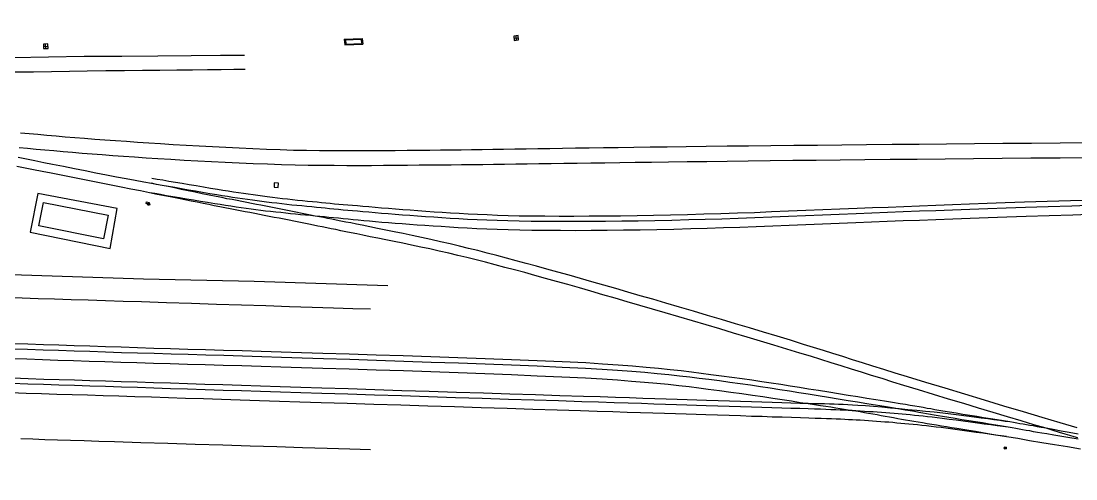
# Model space of a CAD drawing. Header units: metres. Extents: x 320405 to 332543, y 7395686 to 7410003.
# Drawn here: x 326691.7 to 326812, y 7397348.2 to 7397400.5 of the extents above; entities that cross this region are included whole.
import ezdxf

# ---------------------------------------------------------------- set-up
doc = ezdxf.new("R2010")
doc.units = ezdxf.units.M
doc.header["$LTSCALE"] = 10
doc.header["$MEASUREMENT"] = 0
doc.linetypes.add('CONTINUO', pattern=[0])
for name, color, linetype in [('T-ALAMBRADO', 30, 'CERCA_ALA'), ('T-ALVENARIA', 45, 'CONTINUO'), ('T-AMV', 20, 'CONTINUO'), ('T-GRELHA', 252, 'CONTINUO'), ('T-PONTE', 252, 'CONTINUO'), ('T-TRILHO', 20, 'CONTINUO')]:
    doc.layers.add(name, color=color, linetype=linetype)
doc.styles.get("Standard").update_dxf_attribs({"font": 'arial.ttf'})
doc.linetypes.add('CERCA_ALA', pattern='A,0.5,-0.1,["XX",Standard,S=0.1,R=0,X=-0.1,Y=-0.05],0', length=0.6)

# ---------------------------------------------------------------- blocks, each defined once
blk = doc.blocks.new('SIMB_CIRCULO')
at = {"color": 0, "linetype": 'Continuous'}
blk.add_circle((0, 0), 0.25, dxfattribs=at)
at = {"color": 0}
blk.add_point((0, 0), dxfattribs=at)
for tag in ['desc:', 'cota:', 'pto:']:
    blk.add_attdef(tag, (0, 0), '', height=1)
blk = doc.blocks.new('topografia ÁGUA BRANCA - LAPA_X')
at = {"layer": 'T-ALAMBRADO', "linetype": 'CONTINUO', "ltscale": 5, "flags": 128}
blk.add_lwpolyline([(154050.53, 253222.51), (154059.67, 253220.67), (154060.48, 253225.25), (154051.4, 253226.95)], close=True, dxfattribs=at)
blk.add_lwpolyline([(154091.36, 253216.46), (154076.13, 253216.96), (154063.49, 253217.17), (154043.72, 253217.81), (154025.13, 253218.35), (154002.78, 253219.05), (153957.52, 253219.72), (153947.61, 253220.01), (153937.26, 253220.19), (153935.28, 253220.4), (153925.23, 253220.7), (153919.02, 253220.81), (153917.03, 253220.87), (153906.98, 253221.25), (153897.14, 253221.51), (153888.17, 253221.83), (153881.13, 253221.88)], dxfattribs=at)
at = {"layer": 'T-ALVENARIA', "ltscale": 5}
blk.add_lwpolyline([(154051.53, 253223.25), (154052.06, 253225.92), (154059.45, 253224.47), (154058.93, 253221.79)], close=True, dxfattribs=at)
at = {"layer": 'T-AMV'}
blk.add_lwpolyline([(154063.81, 253226.02), (154064.11, 253225.94), (154064.05, 253225.74), (154063.76, 253225.82)], close=True, dxfattribs=at)
at = {"layer": 'T-GRELHA', "ltscale": 5}
for points in [[(154105.74, 253244.52), (154106.22, 253244.57), (154106.18, 253245.06), (154105.69, 253245.01)], [(154052.04, 253243.48), (154052.55, 253243.5), (154052.53, 253244.01), (154052.02, 253243.99)], [(154078.38, 253227.71), (154078.85, 253227.69), (154078.87, 253228.19), (154078.39, 253228.2)]]:
    blk.add_lwpolyline(points, close=True, dxfattribs=at)
for points in [[(154105.94, 253245.03), (154105.98, 253244.55)], [(154052.03, 253243.73), (154052.54, 253243.76)], [(154052.3, 253243.49), (154052.27, 253244)], [(154105.71, 253244.77), (154106.2, 253244.81)]]:
    blk.add_lwpolyline(points, dxfattribs=at)
at = {"layer": 'T-PONTE', "ltscale": 5}
for points in [[(154086.35, 253244.62), (154088.4, 253244.72)], [(154086.35, 253244.62), (154086.41, 253243.96)], [(154086.41, 253243.96), (154088.46, 253244.06)], [(154086.48, 253244.53), (154088.29, 253244.61)], [(154086.48, 253244.53), (154086.52, 253244.07)], [(154086.52, 253244.07), (154088.33, 253244.15)], [(154088.29, 253244.61), (154088.33, 253244.15)], [(154088.4, 253244.72), (154088.46, 253244.06)]]:
    blk.add_lwpolyline(points, dxfattribs=at)
at = {"layer": 'T-TRILHO', "ltscale": 5}
blk.add_lwpolyline([(153984.21, 253211.1, -0.000109), (153980.84, 253211.19, -0.000808), (153980.39, 253211.2, -0.000011), (153959.26, 253211.82, 0.00007), (153955.93, 253211.92, 0.000025), (153952.51, 253212.02, -0.000084), (153949.1, 253212.12, -0.000805), (153943.56, 253212.29, 0.000371), (153931.55, 253212.67, 0.000515), (153921.32, 253212.97, -0.00049), (153911.09, 253213.28, -0.001645)], format="xyb", dxfattribs=at)
for points in [[(154049.14, 253231.08), (154050.09, 253230.89), (154051.07, 253230.7), (154052.07, 253230.5), (154053.09, 253230.3), (154054.32, 253230.05), (154055.57, 253229.81), (154056.81, 253229.57), (154058.03, 253229.33), (154059.23, 253229.1), (154060.39, 253228.88), (154061.49, 253228.67), (154062.53, 253228.47), (154063.49, 253228.29), (154064.36, 253228.13)], [(154048.54, 253242.46), (154052.61, 253242.53), (154056.65, 253242.61), (154060.96, 253242.65), (154065.07, 253242.69), (154068.86, 253242.73), (154072.21, 253242.76), (154074.98, 253242.78)], [(154075.03, 253241.13), (154073.75, 253241.12), (154072.32, 253241.1), (154070.74, 253241.08), (154069.04, 253241.06), (154067.23, 253241.04), (154065.32, 253241.02), (154063.33, 253241), (154061.27, 253240.97), (154059.16, 253240.95), (154057, 253240.92), (154054.98, 253240.88), (154052.93, 253240.84), (154050.87, 253240.8), (154048.81, 253240.77)], [(154171.35, 253232.93), (154168.07, 253232.9), (154164.79, 253232.87), (154161.54, 253232.83), (154158.31, 253232.8), (154155.12, 253232.77), (154151.98, 253232.73), (154148.9, 253232.7), (154145.99, 253232.67), (154143.14, 253232.64), (154140.37, 253232.6), (154137.67, 253232.57), (154135.05, 253232.54), (154132.51, 253232.5), (154130.06, 253232.47), (154127.69, 253232.44), (154125.41, 253232.41), (154123.23, 253232.38), (154121.28, 253232.35), (154119.42, 253232.32), (154117.65, 253232.29), (154115.95, 253232.27), (154114.33, 253232.24), (154112.77, 253232.21), (154111.28, 253232.19), (154109.84, 253232.16), (154108.46, 253232.14), (154107.12, 253232.12), (154105.82, 253232.09), (154104.56, 253232.07), (154103.32, 253232.05), (154102.11, 253232.03), (154100.91, 253232.01), (154099.72, 253231.99), (154098.53, 253231.98), (154097.34, 253231.96), (154096.14, 253231.95), (154094.93, 253231.93), (154093.57, 253231.92), (154092.19, 253231.9), (154090.79, 253231.89), (154089.37, 253231.88), (154087.94, 253231.87), (154086.5, 253231.87), (154085.04, 253231.87), (154083.56, 253231.88), (154082.08, 253231.9), (154080.59, 253231.92), (154079.04, 253231.97), (154077.49, 253232.02), (154075.94, 253232.08), (154074.39, 253232.15), (154072.85, 253232.22), (154071.32, 253232.29), (154069.81, 253232.37), (154068.32, 253232.46), (154066.85, 253232.54), (154065.41, 253232.63), (154064.08, 253232.71), (154062.78, 253232.79), (154061.51, 253232.88), (154060.27, 253232.96), (154059.06, 253233.05), (154057.89, 253233.13), (154056.74, 253233.22), (154055.62, 253233.31), (154054.53, 253233.39), (154053.47, 253233.48), (154052.42, 253233.57), (154051.39, 253233.66), (154050.4, 253233.74), (154049.43, 253233.83)], [(154049.25, 253232.2), (154050.21, 253232.11), (154051.19, 253232.02), (154052.2, 253231.93), (154053.24, 253231.84), (154054.28, 253231.75), (154055.35, 253231.66), (154056.45, 253231.57), (154057.59, 253231.48), (154058.75, 253231.39), (154059.95, 253231.31), (154061.18, 253231.22), (154062.45, 253231.13), (154063.76, 253231.05), (154065.1, 253230.97), (154066.58, 253230.88), (154068.1, 253230.79), (154069.65, 253230.71), (154071.21, 253230.63), (154072.8, 253230.56), (154074.39, 253230.49), (154075.99, 253230.42), (154077.6, 253230.36), (154079.2, 253230.31), (154080.78, 253230.26), (154082.27, 253230.24), (154083.75, 253230.22), (154085.21, 253230.22), (154086.65, 253230.21), (154088.07, 253230.21), (154089.48, 253230.22), (154090.87, 253230.23), (154092.25, 253230.24), (154093.6, 253230.26), (154094.94, 253230.28), (154096.16, 253230.29), (154097.37, 253230.3), (154098.57, 253230.31), (154099.77, 253230.33), (154100.97, 253230.34), (154102.18, 253230.36), (154103.41, 253230.38), (154104.66, 253230.39), (154105.94, 253230.41), (154107.24, 253230.43), (154108.6, 253230.46), (154109.99, 253230.48), (154111.44, 253230.5), (154112.94, 253230.52), (154114.5, 253230.55), (154116.12, 253230.57), (154117.82, 253230.6), (154119.59, 253230.63), (154121.44, 253230.66), (154123.38, 253230.69), (154125.52, 253230.72), (154127.76, 253230.75), (154130.08, 253230.78), (154132.49, 253230.82), (154134.98, 253230.85), (154137.56, 253230.89), (154140.22, 253230.92), (154142.96, 253230.96), (154145.77, 253230.99), (154148.66, 253231.03), (154151.77, 253231.06), (154154.95, 253231.1), (154158.18, 253231.13), (154161.45, 253231.17), (154164.75, 253231.2), (154168.08, 253231.23), (154171.42, 253231.27)], [(154170.17, 253199.25), (154169.74, 253199.38), (154169.25, 253199.53), (154168.7, 253199.69), (154168.06, 253199.88), (154167.34, 253200.1), (154166.52, 253200.35), (154165.14, 253200.76), (154163.67, 253201.2), (154162.11, 253201.66), (154160.49, 253202.15), (154158.82, 253202.65), (154157.12, 253203.16), (154155.4, 253203.67), (154153.67, 253204.19), (154151.96, 253204.7), (154150.28, 253205.21), (154149.02, 253205.6), (154147.8, 253205.98), (154146.61, 253206.35), (154145.44, 253206.71), (154144.29, 253207.07), (154143.13, 253207.43), (154141.97, 253207.79), (154140.81, 253208.15), (154139.62, 253208.52), (154138.4, 253208.89), (154136.94, 253209.33), (154135.44, 253209.78), (154133.92, 253210.24), (154132.38, 253210.7), (154130.83, 253211.16), (154129.27, 253211.62), (154127.7, 253212.08), (154126.14, 253212.55), (154124.58, 253213), (154123.03, 253213.45), (154121.57, 253213.88), (154120.13, 253214.3), (154118.71, 253214.71), (154117.31, 253215.12), (154115.92, 253215.51), (154114.56, 253215.9), (154113.23, 253216.28), (154111.91, 253216.65), (154110.62, 253217.01), (154109.36, 253217.36), (154108.16, 253217.69), (154106.99, 253218.01), (154105.84, 253218.31), (154104.71, 253218.61), (154103.6, 253218.9), (154102.52, 253219.18), (154101.45, 253219.45), (154100.39, 253219.71), (154099.35, 253219.97), (154098.33, 253220.21), (154097.24, 253220.45), (154096.17, 253220.69), (154095.12, 253220.91), (154094.08, 253221.13), (154093.07, 253221.34), (154092.09, 253221.54), (154091.14, 253221.73), (154090.22, 253221.91), (154089.34, 253222.08), (154088.49, 253222.25), (154087.81, 253222.39), (154087.17, 253222.52), (154086.56, 253222.64), (154085.98, 253222.76), (154085.43, 253222.88), (154084.9, 253222.98), (154084.38, 253223.09), (154083.88, 253223.19), (154083.38, 253223.29), (154082.89, 253223.39), (154082.33, 253223.5), (154081.77, 253223.61), (154081.2, 253223.72), (154080.64, 253223.83), (154080.08, 253223.94), (154079.51, 253224.05), (154078.95, 253224.16), (154078.38, 253224.27), (154077.82, 253224.38), (154077.25, 253224.49), (154076.71, 253224.59), (154076.17, 253224.7), (154075.62, 253224.8), (154075.07, 253224.91), (154074.51, 253225.02), (154073.94, 253225.12), (154073.36, 253225.24), (154072.77, 253225.35), (154072.17, 253225.47), (154071.55, 253225.59), (154070.92, 253225.71), (154070.28, 253225.84), (154069.61, 253225.97), (154068.92, 253226.1), (154068.2, 253226.24), (154067.46, 253226.39), (154066.69, 253226.54), (154065.88, 253226.7), (154065.04, 253226.87), (154064.17, 253227.04), (154063.11, 253227.25), (154062.03, 253227.46), (154060.92, 253227.68), (154059.79, 253227.9), (154058.65, 253228.12), (154057.5, 253228.35), (154056.34, 253228.58), (154055.19, 253228.8), (154054.05, 253229.03), (154052.93, 253229.25), (154051.91, 253229.45), (154050.91, 253229.65), (154049.94, 253229.84), (154048.99, 253230.03)], [(154064.36, 253228.13), (154064.96, 253228.03), (154065.6, 253227.92), (154066.3, 253227.8), (154067.03, 253227.68), (154067.8, 253227.55), (154068.59, 253227.41), (154069.4, 253227.27), (154070.21, 253227.13), (154071.02, 253226.99), (154071.82, 253226.86), (154072.44, 253226.76), (154073.05, 253226.67), (154073.64, 253226.58), (154074.21, 253226.49), (154074.78, 253226.41), (154075.34, 253226.33), (154075.89, 253226.25), (154076.44, 253226.18), (154076.98, 253226.11), (154077.52, 253226.04), (154078.1, 253225.97), (154078.68, 253225.91), (154079.25, 253225.84), (154079.83, 253225.78), (154080.4, 253225.72), (154080.97, 253225.67), (154081.54, 253225.61), (154082.11, 253225.56), (154082.67, 253225.5), (154083.23, 253225.45), (154083.73, 253225.4), (154084.22, 253225.35), (154084.71, 253225.3), (154085.21, 253225.26), (154085.72, 253225.21), (154086.24, 253225.16), (154086.78, 253225.11), (154087.34, 253225.07), (154087.91, 253225.02), (154088.51, 253224.97), (154089.19, 253224.91), (154089.9, 253224.84), (154090.64, 253224.78), (154091.4, 253224.72), (154092.2, 253224.66), (154093.02, 253224.59), (154093.87, 253224.53), (154094.76, 253224.47), (154095.67, 253224.41), (154096.61, 253224.35), (154097.52, 253224.29), (154098.47, 253224.23), (154099.45, 253224.17), (154100.47, 253224.12), (154101.55, 253224.07), (154102.67, 253224.02), (154103.84, 253223.98), (154105.07, 253223.95), (154106.36, 253223.92), (154107.72, 253223.89), (154109.3, 253223.88), (154110.95, 253223.88), (154112.65, 253223.89), (154114.41, 253223.9), (154116.21, 253223.91), (154118.05, 253223.94), (154119.92, 253223.96), (154121.83, 253224), (154123.76, 253224.04), (154125.7, 253224.09), (154127.58, 253224.15), (154129.46, 253224.21), (154131.36, 253224.28), (154133.26, 253224.36), (154135.18, 253224.43), (154137.1, 253224.51), (154139.02, 253224.59), (154140.95, 253224.68), (154142.88, 253224.76), (154144.82, 253224.84), (154146.6, 253224.92), (154148.38, 253224.99), (154150.19, 253225.06), (154152.02, 253225.13), (154153.89, 253225.2), (154155.81, 253225.28), (154157.78, 253225.35), (154159.82, 253225.42), (154161.93, 253225.5), (154164.12, 253225.57), (154166.73, 253225.67), (154169.41, 253225.76), (154172.17, 253225.85)], [(154170.08, 253200.4), (154168.13, 253200.98), (154166.07, 253201.59), (154163.93, 253202.23), (154161.72, 253202.88), (154159.48, 253203.55), (154157.23, 253204.22), (154155, 253204.89), (154152.81, 253205.55), (154150.69, 253206.18), (154149.3, 253206.61), (154147.99, 253207.02), (154146.75, 253207.41), (154145.56, 253207.78), (154144.42, 253208.14), (154143.3, 253208.49), (154142.19, 253208.84), (154141.09, 253209.18), (154139.97, 253209.53), (154138.83, 253209.88), (154137.33, 253210.34), (154135.8, 253210.8), (154134.24, 253211.27), (154132.66, 253211.74), (154131.07, 253212.21), (154129.46, 253212.69), (154127.86, 253213.16), (154126.26, 253213.63), (154124.67, 253214.1), (154123.09, 253214.56), (154121.63, 253214.99), (154120.19, 253215.4), (154118.78, 253215.81), (154117.39, 253216.21), (154116.02, 253216.6), (154114.67, 253216.99), (154113.35, 253217.36), (154112.05, 253217.72), (154110.78, 253218.07), (154109.53, 253218.42), (154108.34, 253218.74), (154107.17, 253219.06), (154106.03, 253219.37), (154104.9, 253219.67), (154103.8, 253219.95), (154102.71, 253220.23), (154101.63, 253220.51), (154100.57, 253220.77), (154099.53, 253221.02), (154098.49, 253221.27), (154097.38, 253221.52), (154096.28, 253221.76), (154095.2, 253222), (154094.14, 253222.22), (154093.11, 253222.44), (154092.1, 253222.64), (154091.13, 253222.84), (154090.19, 253223.03), (154089.29, 253223.21), (154088.43, 253223.38), (154087.77, 253223.51), (154087.15, 253223.64), (154086.56, 253223.75), (154086.01, 253223.86), (154085.48, 253223.96), (154084.98, 253224.06), (154084.49, 253224.16), (154084.02, 253224.25), (154083.55, 253224.34), (154083.08, 253224.43), (154082.53, 253224.54), (154081.96, 253224.65), (154081.4, 253224.76), (154080.84, 253224.87), (154080.27, 253224.98), (154079.7, 253225.09), (154079.13, 253225.2), (154078.56, 253225.32), (154077.99, 253225.43), (154077.42, 253225.54), (154076.88, 253225.64), (154076.35, 253225.74), (154075.8, 253225.85), (154075.26, 253225.95), (154074.71, 253226.06), (154074.15, 253226.17), (154073.58, 253226.28), (154072.99, 253226.39), (154072.39, 253226.51), (154071.78, 253226.63), (154070.98, 253226.79), (154070.18, 253226.95), (154069.37, 253227.12), (154068.57, 253227.28), (154067.78, 253227.44), (154067.02, 253227.6), (154066.29, 253227.75), (154065.6, 253227.89), (154064.95, 253228.01), (154064.36, 253228.13)], [(154064.43, 253228.71), (154065.02, 253228.61), (154065.67, 253228.51), (154066.37, 253228.39), (154067.11, 253228.27), (154067.88, 253228.14), (154068.67, 253228.01), (154069.48, 253227.87), (154070.3, 253227.74), (154071.11, 253227.6), (154071.92, 253227.47), (154072.53, 253227.37), (154073.14, 253227.28), (154073.73, 253227.18), (154074.3, 253227.1), (154074.87, 253227.01), (154075.43, 253226.93), (154075.97, 253226.86), (154076.52, 253226.78), (154077.06, 253226.71), (154077.6, 253226.64), (154078.18, 253226.57), (154078.75, 253226.5), (154079.33, 253226.43), (154079.9, 253226.37), (154080.48, 253226.31), (154081.05, 253226.25), (154081.62, 253226.19), (154082.18, 253226.13), (154082.74, 253226.08), (154083.3, 253226.03), (154083.79, 253225.98), (154084.27, 253225.93), (154084.76, 253225.89), (154085.25, 253225.84), (154085.75, 253225.8), (154086.27, 253225.76), (154086.8, 253225.71), (154087.34, 253225.67), (154087.91, 253225.62), (154088.51, 253225.57), (154089.19, 253225.51), (154089.91, 253225.45), (154090.65, 253225.39), (154091.42, 253225.33), (154092.22, 253225.26), (154093.05, 253225.2), (154093.91, 253225.14), (154094.79, 253225.08), (154095.71, 253225.01), (154096.65, 253224.95), (154097.57, 253224.89), (154098.51, 253224.83), (154099.49, 253224.78), (154100.51, 253224.72), (154101.58, 253224.67), (154102.69, 253224.62), (154103.86, 253224.58), (154105.08, 253224.54), (154106.36, 253224.51), (154107.71, 253224.49), (154109.27, 253224.48), (154110.9, 253224.48), (154112.59, 253224.48), (154114.32, 253224.49), (154116.11, 253224.51), (154117.93, 253224.53), (154119.8, 253224.56), (154121.69, 253224.59), (154123.61, 253224.63), (154125.55, 253224.68), (154127.44, 253224.74), (154129.36, 253224.8), (154131.28, 253224.87), (154133.21, 253224.94), (154135.15, 253225.02), (154137.1, 253225.1), (154139.05, 253225.18), (154141, 253225.26), (154142.96, 253225.34), (154144.91, 253225.43), (154146.68, 253225.5), (154148.45, 253225.57), (154150.23, 253225.65), (154152.05, 253225.72), (154153.9, 253225.8), (154155.79, 253225.87), (154157.74, 253225.95), (154159.75, 253226.03), (154161.83, 253226.1), (154164, 253226.18), (154166.59, 253226.27), (154169.27, 253226.36), (154172.01, 253226.45)], [(154172.29, 253224.79), (154169.53, 253224.7), (154166.84, 253224.62), (154164.23, 253224.53), (154162.02, 253224.45), (154159.89, 253224.37), (154157.84, 253224.29), (154155.85, 253224.21), (154153.91, 253224.14), (154152.02, 253224.06), (154150.18, 253223.99), (154148.36, 253223.91), (154146.56, 253223.84), (154144.78, 253223.76), (154142.87, 253223.68), (154140.97, 253223.6), (154139.07, 253223.52), (154137.17, 253223.44), (154135.29, 253223.36), (154133.4, 253223.29), (154131.53, 253223.21), (154129.66, 253223.15), (154127.8, 253223.08), (154125.95, 253223.03), (154124, 253222.98), (154122.07, 253222.94), (154120.15, 253222.9), (154118.26, 253222.87), (154116.4, 253222.84), (154114.58, 253222.83), (154112.8, 253222.81), (154111.08, 253222.81), (154109.41, 253222.81), (154107.8, 253222.82), (154106.42, 253222.84), (154105.11, 253222.88), (154103.85, 253222.92), (154102.66, 253222.96), (154101.52, 253223.01), (154100.43, 253223.06), (154099.39, 253223.12), (154098.4, 253223.18), (154097.44, 253223.24), (154096.53, 253223.31), (154095.6, 253223.36), (154094.71, 253223.42), (154093.84, 253223.48), (154093.01, 253223.54), (154092.21, 253223.6), (154091.44, 253223.66), (154090.69, 253223.72), (154089.97, 253223.78), (154089.28, 253223.84), (154088.61, 253223.9), (154087.99, 253223.96), (154087.4, 253224.01), (154086.82, 253224.06), (154086.26, 253224.11), (154085.71, 253224.17), (154085.17, 253224.22), (154084.64, 253224.27), (154084.12, 253224.32), (154083.6, 253224.37), (154083.08, 253224.43), (154082.52, 253224.48), (154081.96, 253224.53), (154081.4, 253224.58), (154080.83, 253224.64), (154080.26, 253224.69), (154079.7, 253224.75), (154079.13, 253224.81), (154078.56, 253224.87), (154077.98, 253224.93), (154077.41, 253224.99), (154076.86, 253225.06), (154076.31, 253225.13), (154075.75, 253225.2), (154075.18, 253225.28), (154074.61, 253225.36), (154074.03, 253225.44), (154073.44, 253225.53), (154072.84, 253225.61), (154072.22, 253225.71), (154071.6, 253225.8), (154070.79, 253225.94), (154069.98, 253226.07), (154069.17, 253226.21), (154068.37, 253226.34), (154067.58, 253226.47), (154066.82, 253226.6), (154066.09, 253226.72), (154065.39, 253226.84), (154064.75, 253226.95), (154064.17, 253227.04)], [(154089.4, 253213.79), (154087.39, 253213.85), (154085.16, 253213.91), (154082.74, 253213.99), (154080.17, 253214.07), (154077.47, 253214.15), (154074.68, 253214.24), (154071.84, 253214.32), (154068.97, 253214.41), (154066.1, 253214.5), (154063.27, 253214.58), (154061.18, 253214.65), (154059.15, 253214.71), (154057.17, 253214.77), (154055.24, 253214.82), (154053.34, 253214.88), (154051.48, 253214.93), (154049.64, 253214.99), (154047.82, 253215.04)], [(154170.18, 253199.69), (154169.18, 253199.87), (154168.24, 253200.04), (154167.35, 253200.2), (154166.52, 253200.35), (154165.98, 253200.45), (154165.5, 253200.53), (154165.06, 253200.61), (154164.66, 253200.68), (154164.28, 253200.75), (154163.91, 253200.81), (154163.55, 253200.87), (154163.18, 253200.93), (154162.79, 253201), (154162.38, 253201.06), (154161.67, 253201.18), (154160.93, 253201.3), (154160.17, 253201.42), (154159.4, 253201.54), (154158.61, 253201.67), (154157.82, 253201.8), (154157.03, 253201.92), (154156.25, 253202.05), (154155.49, 253202.17), (154154.75, 253202.29), (154154.27, 253202.37), (154153.82, 253202.45), (154153.38, 253202.53), (154152.94, 253202.6), (154152.49, 253202.68), (154152.03, 253202.76), (154151.55, 253202.84), (154151.03, 253202.93), (154150.48, 253203.02), (154149.88, 253203.12), (154149, 253203.26), (154148.07, 253203.41), (154147.1, 253203.57), (154146.08, 253203.73), (154145.03, 253203.9), (154143.95, 253204.07), (154142.84, 253204.24), (154141.71, 253204.42), (154140.56, 253204.6), (154139.4, 253204.77), (154138.36, 253204.94), (154137.31, 253205.11), (154136.24, 253205.28), (154135.16, 253205.45), (154134.07, 253205.61), (154132.95, 253205.77), (154131.82, 253205.94), (154130.66, 253206.1), (154129.47, 253206.25), (154128.25, 253206.4), (154127.17, 253206.55), (154126.05, 253206.69), (154124.87, 253206.83), (154123.62, 253206.96), (154122.29, 253207.09), (154120.86, 253207.22), (154119.33, 253207.35), (154117.68, 253207.47), (154115.9, 253207.59), (154113.97, 253207.71), (154111.27, 253207.82), (154108.44, 253207.94), (154105.5, 253208.05), (154102.48, 253208.16), (154099.39, 253208.27), (154096.28, 253208.37), (154093.15, 253208.47), (154090.04, 253208.56), (154086.97, 253208.65), (154083.96, 253208.74), (154081.54, 253208.81), (154079.2, 253208.88), (154076.94, 253208.95), (154074.75, 253209.01), (154072.62, 253209.07), (154070.56, 253209.13), (154068.55, 253209.18), (154066.59, 253209.24), (154064.67, 253209.29), (154062.8, 253209.34), (154060.96, 253209.4), (154059.15, 253209.45), (154057.37, 253209.51), (154055.6, 253209.56), (154053.83, 253209.62), (154052.07, 253209.68), (154050.31, 253209.73), (154048.53, 253209.79)], [(154162.38, 253201.06), (154161.84, 253201.13), (154161.24, 253201.21), (154160.58, 253201.3), (154159.87, 253201.4), (154159.11, 253201.5), (154158.3, 253201.6), (154157.46, 253201.71), (154156.58, 253201.82), (154155.67, 253201.93), (154154.74, 253202.04), (154153.76, 253202.15), (154152.77, 253202.25), (154151.76, 253202.35), (154150.76, 253202.44), (154149.76, 253202.54), (154148.77, 253202.62), (154147.79, 253202.71), (154146.84, 253202.79), (154145.91, 253202.86), (154145.02, 253202.93), (154144.44, 253202.96), (154143.89, 253202.99), (154143.36, 253203.02), (154142.84, 253203.04), (154142.32, 253203.06), (154141.79, 253203.07), (154141.24, 253203.08), (154140.66, 253203.09), (154140.04, 253203.1), (154139.37, 253203.12), (154138.42, 253203.14), (154137.41, 253203.17), (154136.35, 253203.2), (154135.25, 253203.24), (154134.09, 253203.27), (154132.89, 253203.31), (154131.66, 253203.34), (154130.39, 253203.38), (154129.09, 253203.42), (154127.76, 253203.46), (154126.68, 253203.49), (154125.57, 253203.52), (154124.41, 253203.56), (154123.18, 253203.6), (154121.88, 253203.64), (154120.48, 253203.68), (154118.98, 253203.73), (154117.37, 253203.78), (154115.62, 253203.83), (154113.72, 253203.89), (154111.04, 253203.97), (154108.23, 253204.06), (154105.3, 253204.15), (154102.3, 253204.24), (154099.23, 253204.33), (154096.13, 253204.42), (154093.01, 253204.51), (154089.91, 253204.61), (154086.85, 253204.7), (154083.86, 253204.79), (154081.45, 253204.86), (154079.12, 253204.93), (154076.86, 253205), (154074.68, 253205.06), (154072.57, 253205.13), (154070.52, 253205.19), (154068.52, 253205.25), (154066.57, 253205.31), (154064.66, 253205.36), (154062.79, 253205.42), (154060.97, 253205.47), (154059.17, 253205.53), (154057.39, 253205.58), (154055.63, 253205.63), (154053.87, 253205.68), (154052.12, 253205.73), (154050.36, 253205.79), (154048.59, 253205.84)], [(154048.4, 253208.11), (154050.19, 253208.05), (154051.96, 253208), (154053.73, 253207.94), (154055.5, 253207.89), (154057.29, 253207.83), (154059.08, 253207.78), (154060.9, 253207.72), (154062.74, 253207.66), (154064.63, 253207.61), (154066.55, 253207.56), (154068.52, 253207.51), (154070.53, 253207.46), (154072.6, 253207.4), (154074.73, 253207.35), (154076.93, 253207.29), (154079.19, 253207.22), (154081.54, 253207.15), (154083.96, 253207.08), (154086.97, 253206.99), (154090.05, 253206.9), (154093.16, 253206.8), (154096.29, 253206.69), (154099.4, 253206.59), (154102.48, 253206.48), (154105.5, 253206.37), (154108.43, 253206.25), (154111.25, 253206.13), (154113.94, 253206.01), (154115.84, 253205.9), (154117.59, 253205.78), (154119.21, 253205.66), (154120.7, 253205.54), (154122.1, 253205.42), (154123.4, 253205.29), (154124.62, 253205.16), (154125.77, 253205.03), (154126.87, 253204.89), (154127.94, 253204.75), (154129.25, 253204.58), (154130.54, 253204.42), (154131.79, 253204.25), (154133.01, 253204.08), (154134.19, 253203.91), (154135.33, 253203.74), (154136.42, 253203.58), (154137.46, 253203.42), (154138.44, 253203.26), (154139.37, 253203.12), (154140.1, 253203.01), (154140.77, 253202.91), (154141.39, 253202.82), (154141.97, 253202.74), (154142.51, 253202.65), (154143.02, 253202.58), (154143.49, 253202.5), (154143.95, 253202.43), (154144.39, 253202.36), (154144.81, 253202.29), (154145.3, 253202.21), (154145.79, 253202.12), (154146.27, 253202.04), (154146.75, 253201.96), (154147.23, 253201.87), (154147.7, 253201.79), (154148.17, 253201.7), (154148.64, 253201.62), (154149.11, 253201.54), (154149.59, 253201.45), (154150.04, 253201.37), (154150.5, 253201.3), (154150.97, 253201.22), (154151.44, 253201.14), (154151.93, 253201.06), (154152.43, 253200.97), (154152.94, 253200.89), (154153.47, 253200.8), (154154.03, 253200.71), (154154.6, 253200.62), (154155.16, 253200.53), (154155.74, 253200.43), (154156.36, 253200.33), (154157.02, 253200.22), (154157.72, 253200.11), (154158.46, 253199.99), (154159.26, 253199.86), (154160.12, 253199.72), (154161.03, 253199.57), (154162.02, 253199.41), (154163.3, 253199.2), (154164.65, 253198.97), (154166.05, 253198.74), (154167.49, 253198.5), (154168.97, 253198.26), (154170.47, 253198)], [(154170.21, 253199.12), (154169.24, 253199.27), (154168.31, 253199.42), (154167.43, 253199.57), (154166.61, 253199.7), (154166.06, 253199.79), (154165.56, 253199.88), (154165.09, 253199.96), (154164.66, 253200.04), (154164.25, 253200.11), (154163.85, 253200.18), (154163.46, 253200.24), (154163.06, 253200.31), (154162.65, 253200.38), (154162.22, 253200.46), (154161.51, 253200.57), (154160.78, 253200.69), (154160.02, 253200.81), (154159.26, 253200.94), (154158.48, 253201.06), (154157.7, 253201.19), (154156.93, 253201.31), (154156.16, 253201.44), (154155.42, 253201.56), (154154.69, 253201.68), (154154.22, 253201.76), (154153.77, 253201.83), (154153.33, 253201.91), (154152.89, 253201.98), (154152.45, 253202.06), (154151.99, 253202.14), (154151.51, 253202.22), (154151, 253202.31), (154150.44, 253202.4), (154149.84, 253202.5), (154148.97, 253202.64), (154148.04, 253202.79), (154147.07, 253202.95), (154146.06, 253203.12), (154145.01, 253203.28), (154143.92, 253203.46), (154142.81, 253203.63), (154141.68, 253203.81), (154140.52, 253203.99), (154139.36, 253204.18), (154138.29, 253204.35), (154137.22, 253204.52), (154136.13, 253204.69), (154135.02, 253204.86), (154133.91, 253205.03), (154132.77, 253205.2), (154131.61, 253205.36), (154130.44, 253205.52), (154129.24, 253205.68), (154128.01, 253205.83), (154126.94, 253205.97), (154125.84, 253206.11), (154124.68, 253206.24), (154123.45, 253206.37), (154122.14, 253206.5), (154120.74, 253206.62), (154119.24, 253206.74), (154117.61, 253206.86), (154115.86, 253206.97), (154113.95, 253207.08), (154111.27, 253207.2), (154108.45, 253207.32), (154105.52, 253207.43), (154102.51, 253207.54), (154099.44, 253207.65), (154096.33, 253207.75), (154093.21, 253207.85), (154090.11, 253207.95), (154087.04, 253208.05), (154084.03, 253208.13), (154081.61, 253208.21), (154079.27, 253208.28), (154077.01, 253208.34), (154074.81, 253208.41), (154072.68, 253208.47), (154070.62, 253208.53), (154068.6, 253208.58), (154066.64, 253208.63), (154064.71, 253208.69), (154062.83, 253208.74), (154060.98, 253208.79), (154059.17, 253208.85), (154057.37, 253208.91), (154055.59, 253208.96), (154053.81, 253209.02), (154052.04, 253209.07), (154050.27, 253209.13), (154048.48, 253209.18)], [(154162.22, 253200.46), (154161.61, 253200.54), (154160.94, 253200.62), (154160.23, 253200.72), (154159.47, 253200.82), (154158.69, 253200.92), (154157.89, 253201.03), (154157.08, 253201.13), (154156.26, 253201.24), (154155.45, 253201.35), (154154.66, 253201.45), (154154.09, 253201.52), (154153.53, 253201.58), (154153, 253201.64), (154152.49, 253201.7), (154151.99, 253201.75), (154151.51, 253201.8), (154151.03, 253201.85), (154150.57, 253201.89), (154150.11, 253201.93), (154149.66, 253201.97), (154149.18, 253202.01), (154148.7, 253202.05), (154148.22, 253202.08), (154147.74, 253202.12), (154147.26, 253202.15), (154146.78, 253202.18), (154146.29, 253202.21), (154145.81, 253202.24), (154145.31, 253202.27), (154144.81, 253202.29), (154144.39, 253202.31), (154143.95, 253202.34), (154143.49, 253202.36), (154143.02, 253202.38), (154142.51, 253202.4), (154141.97, 253202.42), (154141.39, 253202.44), (154140.76, 253202.47), (154140.09, 253202.49), (154139.36, 253202.51), (154138.41, 253202.54), (154137.41, 253202.57), (154136.35, 253202.6), (154135.24, 253202.63), (154134.09, 253202.67), (154132.89, 253202.7), (154131.65, 253202.73), (154130.37, 253202.77), (154129.06, 253202.81), (154127.73, 253202.85), (154126.64, 253202.88), (154125.51, 253202.92), (154124.33, 253202.95), (154123.09, 253202.99), (154121.77, 253203.03), (154120.36, 253203.08), (154118.84, 253203.13), (154117.21, 253203.18), (154115.45, 253203.23), (154113.55, 253203.29), (154110.88, 253203.37), (154108.08, 253203.46), (154105.17, 253203.54), (154102.18, 253203.63), (154099.13, 253203.72), (154096.05, 253203.82), (154092.95, 253203.91), (154089.87, 253204), (154086.83, 253204.09), (154083.85, 253204.18), (154081.45, 253204.25), (154079.13, 253204.32), (154076.88, 253204.38), (154074.71, 253204.45), (154072.6, 253204.51), (154070.54, 253204.57), (154068.54, 253204.63), (154066.59, 253204.69), (154064.69, 253204.74), (154062.81, 253204.8), (154060.98, 253204.85), (154059.18, 253204.91), (154057.39, 253204.96), (154055.62, 253205.02), (154053.85, 253205.07), (154052.09, 253205.13), (154050.32, 253205.18), (154048.53, 253205.24)], [(154162.02, 253199.41), (154161.42, 253199.49), (154160.76, 253199.57), (154160.05, 253199.67), (154159.31, 253199.77), (154158.54, 253199.87), (154157.75, 253199.98), (154156.94, 253200.08), (154156.14, 253200.19), (154155.34, 253200.3), (154154.55, 253200.4), (154153.97, 253200.47), (154153.41, 253200.53), (154152.87, 253200.59), (154152.35, 253200.65), (154151.85, 253200.7), (154151.36, 253200.75), (154150.88, 253200.8), (154150.41, 253200.84), (154149.95, 253200.88), (154149.5, 253200.92), (154149.03, 253200.96), (154148.57, 253201), (154148.11, 253201.03), (154147.65, 253201.07), (154147.19, 253201.1), (154146.73, 253201.13), (154146.26, 253201.16), (154145.79, 253201.19), (154145.32, 253201.22), (154144.84, 253201.24), (154144.42, 253201.26), (154143.99, 253201.29), (154143.55, 253201.31), (154143.08, 253201.33), (154142.57, 253201.35), (154142.04, 253201.37), (154141.46, 253201.39), (154140.84, 253201.41), (154140.16, 253201.43), (154139.43, 253201.46), (154138.48, 253201.49), (154137.46, 253201.52), (154136.4, 253201.55), (154135.28, 253201.58), (154134.11, 253201.62), (154132.9, 253201.65), (154131.65, 253201.69), (154130.36, 253201.73), (154129.04, 253201.77), (154127.69, 253201.81), (154126.58, 253201.84), (154125.44, 253201.87), (154124.24, 253201.91), (154122.99, 253201.95), (154121.65, 253201.99), (154120.23, 253202.03), (154118.7, 253202.07), (154117.06, 253202.12), (154115.29, 253202.18), (154113.38, 253202.23), (154110.72, 253202.31), (154107.93, 253202.4), (154105.03, 253202.48), (154102.06, 253202.57), (154099.02, 253202.66), (154095.95, 253202.75), (154092.87, 253202.84), (154089.8, 253202.94), (154086.77, 253203.03), (154083.79, 253203.12), (154081.37, 253203.19), (154079.03, 253203.26), (154076.76, 253203.33), (154074.56, 253203.4), (154072.42, 253203.47), (154070.34, 253203.53), (154068.32, 253203.59), (154066.35, 253203.65), (154064.42, 253203.71), (154062.53, 253203.77), (154060.7, 253203.82), (154058.91, 253203.87), (154057.13, 253203.92), (154055.38, 253203.97), (154053.63, 253204.02), (154051.88, 253204.07), (154050.13, 253204.12), (154048.36, 253204.17)], [(154089.41, 253197.75), (154087.06, 253197.82), (154084.47, 253197.9), (154081.68, 253197.98), (154078.74, 253198.06), (154075.69, 253198.15), (154072.56, 253198.24), (154069.41, 253198.33), (154066.28, 253198.42), (154063.2, 253198.51), (154060.22, 253198.6), (154058.43, 253198.66), (154056.75, 253198.71), (154055.18, 253198.75), (154053.69, 253198.8), (154052.26, 253198.84), (154050.87, 253198.89), (154049.5, 253198.93)]]:
    blk.add_lwpolyline(points, dxfattribs=at)
at = {"layer": 'T-AMV', "xscale": 0.5, "yscale": 0.5, "zscale": 0.5}
for p in [(154064.05, 253225.74, 724.74), (154161.87, 253198.09, 724.95)]:
    blk.add_blockref('SIMB_CIRCULO', p, dxfattribs=at)

msp = doc.modelspace()

# ---------------------------------------------------------------- block references
at = {"rotation": 359.8966389496373}
msp.add_blockref('topografia ÁGUA BRANCA - LAPA_X', (172185.59, 7144432.18), dxfattribs=at)

doc.saveas('drawing.dxf')
